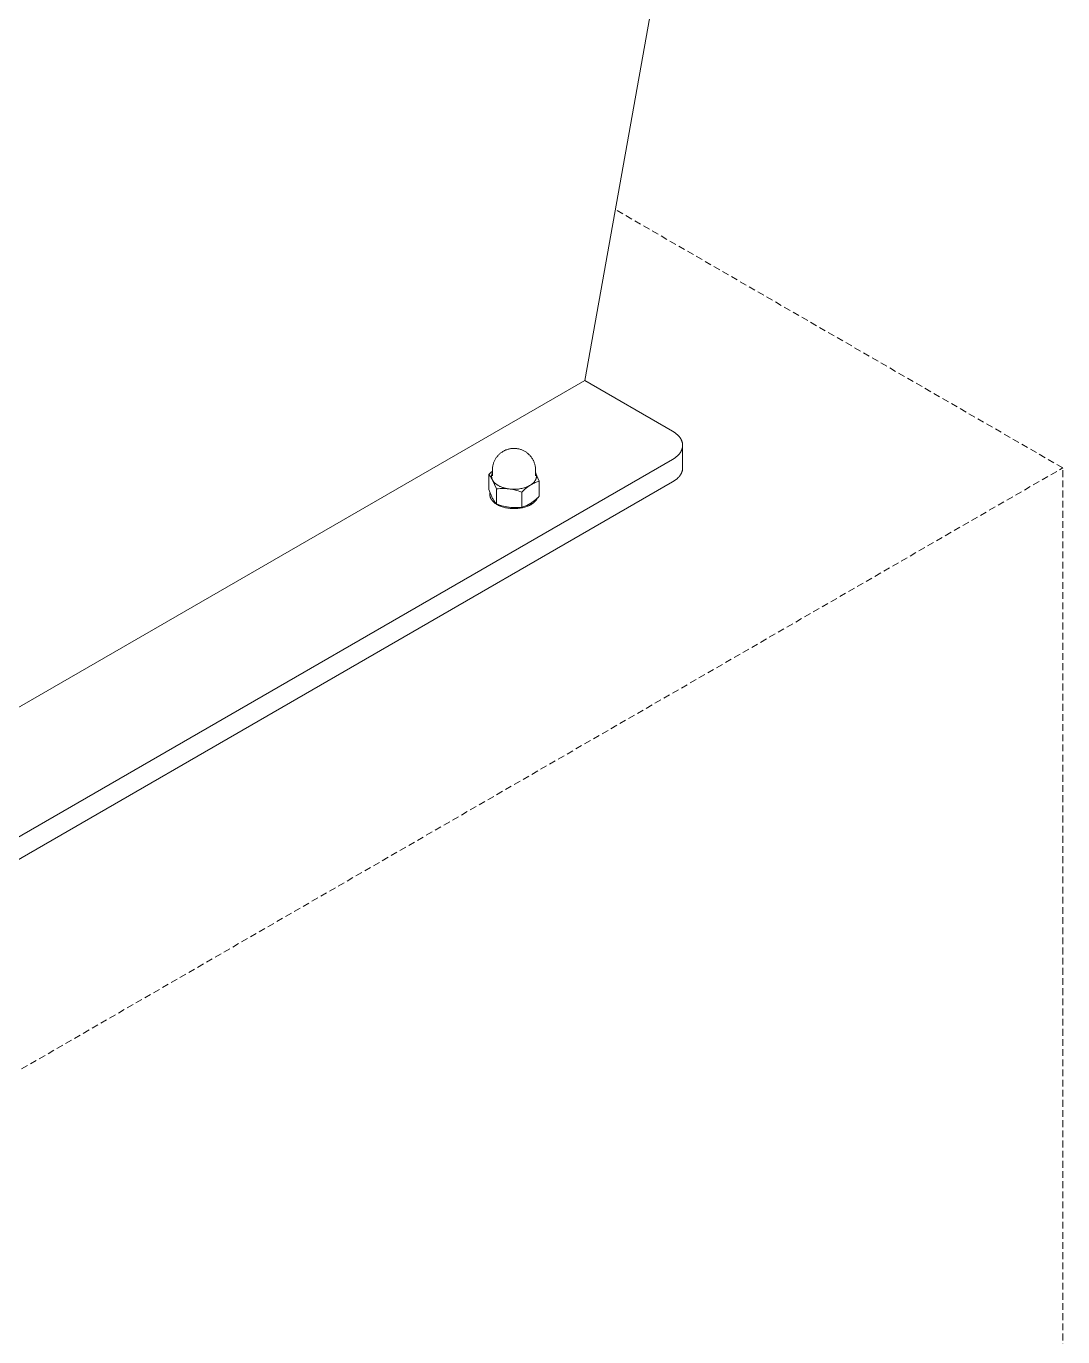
# Model space of a CAD drawing. Header units: millimetres. Extents: x -402 to 3954, y -41 to 3282.
# Drawn here: x 3759.5 to 3954, y 876.6 to 1122.4 of the extents above; entities that cross this region are included whole.
import ezdxf

# ---------------------------------------------------------------- set-up
doc = ezdxf.new("R2010")
doc.units = ezdxf.units.MM
doc.linetypes.add('HIDDEN', pattern=[1.905, 1.27, -0.635])
doc.layers.add('ZANO_R', color=7, linetype='Continuous', lineweight=0)
doc.layers.add('ZANO_R_przerywana', color=7, linetype='HIDDEN', lineweight=0)

msp = doc.modelspace()

# ---------------------------------------------------------------- linework, layer by layer
at = {"layer": 'ZANO_R'}
for p, q in [((3864.3, 1055.93), (3941.38, 1487.13)), ((3658.46, 937.09), (3864.3, 1055.93)), ((3880.77, 1046.43), (3864.3, 1055.93)), ((3880.77, 1046.43), (3880.87, 1046.37)), ((3880.87, 1046.37), (3880.97, 1046.31)), ((3880.97, 1046.31), (3881.07, 1046.24)), ((3881.07, 1046.24), (3881.16, 1046.18)), ((3881.16, 1046.18), (3881.26, 1046.11)), ((3881.26, 1046.11), (3881.35, 1046.04)), ((3881.35, 1046.04), (3881.44, 1045.97)), ((3881.44, 1045.97), (3881.53, 1045.9)), ((3881.53, 1045.9), (3881.61, 1045.83)), ((3881.61, 1045.83), (3881.69, 1045.75)), ((3881.69, 1045.75), (3881.77, 1045.68)), ((3881.77, 1045.68), (3881.85, 1045.6)), ((3881.85, 1045.6), (3881.93, 1045.52)), ((3881.93, 1045.52), (3882, 1045.44)), ((3882, 1045.44), (3882.07, 1045.35)), ((3882.07, 1045.35), (3882.13, 1045.27)), ((3882.13, 1045.27), (3882.19, 1045.18)), ((3882.19, 1045.18), (3882.25, 1045.1)), ((3882.25, 1045.1), (3882.28, 1045.05)), ((3882.28, 1045.05), (3882.31, 1045.01)), ((3882.31, 1045.01), (3882.33, 1044.96)), ((3882.33, 1044.96), (3882.36, 1044.92)), ((3882.36, 1044.92), (3882.38, 1044.87)), ((3882.38, 1044.87), (3882.41, 1044.83)), ((3882.41, 1044.83), (3882.43, 1044.78)), ((3882.43, 1044.78), (3882.45, 1044.74)), ((3848.47, 1042.29), (3848.58, 1042.37)), ((3848.58, 1042.37), (3848.69, 1042.46)), ((3848.69, 1042.46), (3848.8, 1042.53)), ((3848.8, 1042.53), (3848.92, 1042.61)), ((3848.92, 1042.61), (3849.04, 1042.68)), ((3849.04, 1042.68), (3849.16, 1042.74)), ((3849.16, 1042.74), (3849.28, 1042.81)), ((3849.28, 1042.81), (3849.41, 1042.86)), ((3849.41, 1042.86), (3849.53, 1042.92)), ((3849.53, 1042.92), (3849.66, 1042.97)), ((3849.66, 1042.97), (3849.79, 1043.01)), ((3849.79, 1043.01), (3849.92, 1043.05)), ((3849.92, 1043.05), (3850.06, 1043.09)), ((3850.06, 1043.09), (3850.19, 1043.12)), ((3850.19, 1043.12), (3850.33, 1043.14)), ((3850.33, 1043.14), (3850.46, 1043.17)), ((3850.46, 1043.17), (3850.6, 1043.18)), ((3850.6, 1043.18), (3850.73, 1043.2)), ((3850.73, 1043.2), (3850.87, 1043.2)), ((3850.87, 1043.2), (3851.01, 1043.21)), ((3851.01, 1043.21), (3851.15, 1043.21)), ((3851.15, 1043.21), (3851.28, 1043.2)), ((3851.28, 1043.2), (3851.42, 1043.19)), ((3851.42, 1043.19), (3851.56, 1043.17)), ((3851.56, 1043.17), (3851.7, 1043.15)), ((3851.7, 1043.15), (3851.83, 1043.13)), ((3851.83, 1043.13), (3851.97, 1043.1)), ((3851.97, 1043.1), (3852.1, 1043.06)), ((3852.1, 1043.06), (3852.24, 1043.03)), ((3852.24, 1043.03), (3852.37, 1042.98)), ((3852.37, 1042.98), (3852.5, 1042.93)), ((3852.5, 1042.93), (3852.63, 1042.88)), ((3852.63, 1042.88), (3852.75, 1042.82)), ((3852.75, 1042.82), (3852.88, 1042.76)), ((3852.88, 1042.76), (3853, 1042.7)), ((3853, 1042.7), (3853.12, 1042.63)), ((3853.12, 1042.63), (3853.24, 1042.56)), ((3853.24, 1042.56), (3853.35, 1042.48)), ((3853.35, 1042.48), (3853.47, 1042.4)), ((3853.47, 1042.4), (3853.57, 1042.31)), ((3853.57, 1042.31), (3853.68, 1042.22)), ((3882.19, 1042.39), (3882.13, 1042.3)), ((3882.25, 1042.47), (3882.19, 1042.39)), ((3882.28, 1042.52), (3882.25, 1042.47)), ((3882.31, 1042.56), (3882.28, 1042.52)), ((3882.33, 1042.61), (3882.31, 1042.56)), ((3882.36, 1042.65), (3882.33, 1042.61)), ((3882.38, 1042.7), (3882.36, 1042.65)), ((3882.41, 1042.74), (3882.38, 1042.7)), ((3882.43, 1042.79), (3882.41, 1042.74)), ((3882.45, 1042.83), (3882.43, 1042.79)), ((3882.45, 1044.74), (3882.47, 1044.69)), ((3882.47, 1042.88), (3882.45, 1042.83)), ((3882.47, 1044.69), (3882.49, 1044.64)), ((3882.49, 1042.93), (3882.47, 1042.88)), ((3882.49, 1044.64), (3882.51, 1044.6)), ((3882.51, 1042.97), (3882.49, 1042.93)), ((3882.51, 1044.6), (3882.53, 1044.55)), ((3882.53, 1043.02), (3882.51, 1042.97)), ((3882.53, 1044.55), (3882.54, 1044.5)), ((3882.54, 1043.07), (3882.53, 1043.02)), ((3882.54, 1044.5), (3882.56, 1044.46)), ((3882.56, 1043.11), (3882.54, 1043.07)), ((3882.56, 1044.46), (3882.57, 1044.41)), ((3882.57, 1043.16), (3882.56, 1043.11)), ((3882.57, 1044.41), (3882.59, 1044.36)), ((3882.59, 1043.21), (3882.57, 1043.16)), ((3882.59, 1044.36), (3882.6, 1044.31)), ((3882.6, 1043.26), (3882.59, 1043.21)), ((3882.6, 1044.31), (3882.61, 1044.27)), ((3882.61, 1043.3), (3882.6, 1043.26)), ((3882.61, 1044.27), (3882.62, 1044.22)), ((3882.62, 1043.35), (3882.61, 1043.3)), ((3882.62, 1044.22), (3882.63, 1044.17)), ((3882.63, 1043.4), (3882.62, 1043.35)), ((3882.63, 1044.17), (3882.64, 1044.12)), ((3882.64, 1043.45), (3882.63, 1043.4)), ((3882.64, 1044.12), (3882.65, 1044.08)), ((3882.65, 1043.5), (3882.64, 1043.45)), ((3882.65, 1044.08), (3882.65, 1044.03)), ((3882.65, 1044.03), (3882.66, 1043.98)), ((3882.66, 1043.59), (3882.65, 1043.54)), ((3882.65, 1043.54), (3882.65, 1043.5)), ((3882.66, 1043.98), (3882.66, 1043.93)), ((3882.66, 1043.93), (3882.66, 1043.88)), ((3882.66, 1043.88), (3882.66, 1043.83)), ((3882.66, 1043.83), (3882.66, 1043.79)), ((3882.66, 1043.79), (3882.66, 1043.74)), ((3882.66, 1043.74), (3882.66, 1039.56)), ((3882.66, 1043.74), (3882.66, 1043.69)), ((3882.66, 1043.69), (3882.66, 1043.64)), ((3882.66, 1043.64), (3882.66, 1043.59)), ((3684.07, 927.58), (3880.77, 1041.14)), ((3847.05, 1039.85), (3847.08, 1039.98)), ((3847.08, 1039.98), (3847.11, 1040.11)), ((3847.11, 1040.11), (3847.14, 1040.25)), ((3847.14, 1040.25), (3847.18, 1040.38)), ((3847.18, 1040.38), (3847.22, 1040.51)), ((3847.22, 1040.51), (3847.27, 1040.64)), ((3847.27, 1040.64), (3847.32, 1040.76)), ((3847.32, 1040.76), (3847.38, 1040.89)), ((3847.38, 1040.89), (3847.44, 1041.01)), ((3847.44, 1041.01), (3847.51, 1041.13)), ((3847.51, 1041.13), (3847.57, 1041.25)), ((3847.57, 1041.25), (3847.65, 1041.37)), ((3847.65, 1041.37), (3847.72, 1041.48)), ((3847.72, 1041.48), (3847.81, 1041.59)), ((3847.81, 1041.59), (3847.89, 1041.7)), ((3847.89, 1041.7), (3847.98, 1041.81)), ((3847.98, 1041.81), (3848.07, 1041.91)), ((3848.07, 1041.91), (3848.17, 1042.01)), ((3848.17, 1042.01), (3848.26, 1042.11)), ((3848.26, 1042.11), (3848.37, 1042.2)), ((3848.37, 1042.2), (3848.47, 1042.29)), ((3853.68, 1042.22), (3853.78, 1042.13)), ((3853.78, 1042.13), (3853.88, 1042.03)), ((3853.88, 1042.03), (3853.98, 1041.93)), ((3853.98, 1041.93), (3854.07, 1041.83)), ((3854.07, 1041.83), (3854.16, 1041.73)), ((3854.16, 1041.73), (3854.25, 1041.62)), ((3854.25, 1041.62), (3854.33, 1041.51)), ((3854.33, 1041.51), (3854.41, 1041.39)), ((3854.41, 1041.39), (3854.49, 1041.27)), ((3854.49, 1041.27), (3854.56, 1041.15)), ((3854.56, 1041.15), (3854.62, 1041.03)), ((3854.62, 1041.03), (3854.68, 1040.91)), ((3854.68, 1040.91), (3854.74, 1040.78)), ((3854.74, 1040.78), (3854.8, 1040.65)), ((3854.8, 1040.65), (3854.84, 1040.52)), ((3854.84, 1040.52), (3854.89, 1040.39)), ((3854.89, 1040.39), (3854.93, 1040.26)), ((3854.93, 1040.26), (3854.96, 1040.13)), ((3854.96, 1040.13), (3854.99, 1039.99)), ((3854.99, 1039.99), (3855.02, 1039.85)), ((3855.02, 1039.85), (3855.04, 1039.72)), ((3880.87, 1041.2), (3880.77, 1041.14)), ((3880.97, 1041.26), (3880.87, 1041.2)), ((3881.07, 1041.33), (3880.97, 1041.26)), ((3881.16, 1041.39), (3881.07, 1041.33)), ((3881.26, 1041.46), (3881.16, 1041.39)), ((3881.35, 1041.53), (3881.26, 1041.46)), ((3881.44, 1041.6), (3881.35, 1041.53)), ((3881.53, 1041.67), (3881.44, 1041.6)), ((3881.61, 1041.74), (3881.53, 1041.67)), ((3881.69, 1041.82), (3881.61, 1041.74)), ((3881.77, 1041.89), (3881.69, 1041.82)), ((3881.85, 1041.97), (3881.77, 1041.89)), ((3881.93, 1042.05), (3881.85, 1041.97)), ((3882, 1042.13), (3881.93, 1042.05)), ((3882.07, 1042.22), (3882, 1042.13)), ((3882.13, 1042.3), (3882.07, 1042.22)), ((3846.64, 1038.61), (3846.3, 1038.29)), ((3846.3, 1038.29), (3846.41, 1038.17)), ((3846.3, 1038.29), (3846.3, 1035.47)), ((3846.41, 1038.17), (3846.51, 1038.05)), ((3846.51, 1038.05), (3846.6, 1037.92)), ((3846.6, 1037.92), (3846.7, 1037.79)), ((3846.99, 1038.92), (3846.64, 1038.61)), ((3846.7, 1037.79), (3846.78, 1037.66)), ((3846.78, 1037.66), (3846.87, 1037.53)), ((3846.83, 1038.07), (3846.84, 1038.12)), ((3846.83, 1038.02), (3846.83, 1038.07)), ((3846.83, 1037.97), (3846.83, 1038.02)), ((3846.83, 1037.92), (3846.83, 1037.97)), ((3846.84, 1037.87), (3846.83, 1037.92)), ((3846.84, 1038.17), (3846.85, 1038.22)), ((3846.84, 1038.12), (3846.84, 1038.17)), ((3846.84, 1037.82), (3846.84, 1037.87)), ((3846.85, 1037.77), (3846.84, 1037.82)), ((3846.85, 1038.22), (3846.86, 1038.27)), ((3846.85, 1037.72), (3846.85, 1037.77)), ((3846.86, 1037.67), (3846.85, 1037.72)), ((3846.86, 1038.27), (3846.87, 1038.32)), ((3846.87, 1037.62), (3846.86, 1037.67)), ((3846.87, 1038.32), (3846.88, 1038.36)), ((3846.89, 1037.58), (3846.87, 1037.62)), ((3846.87, 1037.53), (3846.95, 1037.39)), ((3846.88, 1038.36), (3846.9, 1038.41)), ((3846.9, 1037.53), (3846.89, 1037.58)), ((3846.9, 1038.41), (3846.91, 1038.46)), ((3846.92, 1037.48), (3846.9, 1037.53)), ((3846.91, 1038.46), (3846.93, 1038.51)), ((3846.94, 1037.43), (3846.92, 1037.48)), ((3846.93, 1038.51), (3846.95, 1038.55)), ((3846.95, 1037.39), (3846.94, 1037.43)), ((3846.95, 1038.55), (3846.97, 1038.6)), ((3846.97, 1038.6), (3846.99, 1038.64)), ((3846.99, 1039.16), (3847, 1039.3)), ((3846.99, 1038.04), (3846.99, 1039.16)), ((3847, 1039.44), (3847.01, 1039.57)), ((3847, 1039.3), (3847, 1039.44)), ((3847.01, 1039.57), (3847.03, 1039.71)), ((3847.03, 1039.71), (3847.05, 1039.85)), ((3855.04, 1039.72), (3855.06, 1039.58)), ((3855.06, 1039.58), (3855.07, 1039.44)), ((3855.07, 1039.44), (3855.08, 1039.3)), ((3855.08, 1039.3), (3855.08, 1039.16)), ((3855.08, 1039.16), (3855.08, 1038.04)), ((3855.77, 1037.05), (3855.08, 1038.64)), ((3855.08, 1038.64), (3855.1, 1038.61)), ((3855.1, 1038.61), (3855.11, 1038.57)), ((3855.11, 1038.57), (3855.13, 1038.53)), ((3855.13, 1037.41), (3855.11, 1037.37)), ((3855.13, 1038.53), (3855.14, 1038.5)), ((3855.14, 1037.45), (3855.13, 1037.41)), ((3855.14, 1038.5), (3855.16, 1038.46)), ((3855.16, 1037.49), (3855.14, 1037.45)), ((3855.16, 1038.46), (3855.17, 1038.42)), ((3855.17, 1037.53), (3855.16, 1037.49)), ((3855.17, 1038.42), (3855.18, 1038.38)), ((3855.18, 1037.57), (3855.17, 1037.53)), ((3855.18, 1038.38), (3855.19, 1038.35)), ((3855.19, 1037.61), (3855.18, 1037.57)), ((3855.19, 1038.35), (3855.2, 1038.31)), ((3855.2, 1037.65), (3855.19, 1037.61)), ((3855.2, 1038.31), (3855.21, 1038.27)), ((3855.21, 1037.68), (3855.2, 1037.65)), ((3855.21, 1038.27), (3855.22, 1038.23)), ((3855.22, 1037.72), (3855.21, 1037.68)), ((3855.22, 1038.23), (3855.22, 1038.19)), ((3855.22, 1038.19), (3855.23, 1038.16)), ((3855.23, 1037.76), (3855.22, 1037.72)), ((3855.23, 1038.16), (3855.23, 1038.12)), ((3855.23, 1038.12), (3855.24, 1038.08)), ((3855.24, 1037.84), (3855.23, 1037.8)), ((3855.23, 1037.8), (3855.23, 1037.76)), ((3855.24, 1038.08), (3855.24, 1038.04)), ((3855.24, 1038.04), (3855.24, 1038)), ((3855.24, 1038), (3855.24, 1037.96)), ((3855.24, 1037.96), (3855.24, 1037.92)), ((3855.24, 1037.92), (3855.24, 1037.88)), ((3855.24, 1037.88), (3855.24, 1037.84)), ((3881.53, 1037.44), (3881.44, 1037.37)), ((3881.61, 1037.52), (3881.53, 1037.44)), ((3881.69, 1037.59), (3881.61, 1037.52)), ((3881.77, 1037.67), (3881.69, 1037.59)), ((3881.85, 1037.75), (3881.77, 1037.67)), ((3881.93, 1037.83), (3881.85, 1037.75)), ((3882, 1037.91), (3881.93, 1037.83)), ((3882.07, 1037.99), (3882, 1037.91)), ((3882.13, 1038.08), (3882.07, 1037.99)), ((3882.19, 1038.16), (3882.13, 1038.08)), ((3882.25, 1038.25), (3882.19, 1038.16)), ((3882.28, 1038.29), (3882.25, 1038.25)), ((3882.31, 1038.34), (3882.28, 1038.29)), ((3882.33, 1038.38), (3882.31, 1038.34)), ((3882.36, 1038.43), (3882.33, 1038.38)), ((3882.38, 1038.47), (3882.36, 1038.43)), ((3882.41, 1038.52), (3882.38, 1038.47)), ((3882.43, 1038.56), (3882.41, 1038.52)), ((3882.45, 1038.61), (3882.43, 1038.56)), ((3882.47, 1038.66), (3882.45, 1038.61)), ((3882.49, 1038.7), (3882.47, 1038.66)), ((3882.51, 1038.75), (3882.49, 1038.7)), ((3882.53, 1038.79), (3882.51, 1038.75)), ((3882.54, 1038.84), (3882.53, 1038.79)), ((3882.56, 1038.89), (3882.54, 1038.84)), ((3882.57, 1038.94), (3882.56, 1038.89)), ((3882.59, 1038.98), (3882.57, 1038.94)), ((3882.6, 1039.03), (3882.59, 1038.98)), ((3882.61, 1039.08), (3882.6, 1039.03)), ((3882.62, 1039.13), (3882.61, 1039.08)), ((3882.63, 1039.17), (3882.62, 1039.13)), ((3882.64, 1039.22), (3882.63, 1039.17)), ((3882.65, 1039.27), (3882.64, 1039.22)), ((3882.66, 1039.37), (3882.65, 1039.32)), ((3882.65, 1039.32), (3882.65, 1039.27)), ((3882.66, 1039.56), (3882.66, 1039.51)), ((3882.66, 1039.51), (3882.66, 1039.46)), ((3882.66, 1039.46), (3882.66, 1039.41)), ((3882.66, 1039.41), (3882.66, 1039.37)), ((3880.77, 1036.92), (3684.07, 923.36)), ((3847.02, 1033.82), (3846.3, 1035.47)), ((3846.95, 1037.39), (3847.02, 1037.25)), ((3846.98, 1037.34), (3846.95, 1037.39)), ((3847, 1037.3), (3846.98, 1037.34)), ((3847.02, 1037.25), (3847, 1037.3)), ((3847.02, 1037.25), (3847.74, 1035.61)), ((3847.04, 1037.22), (3847.02, 1037.25)), ((3847.06, 1037.18), (3847.04, 1037.22)), ((3847.09, 1037.15), (3847.06, 1037.18)), ((3847.11, 1037.11), (3847.09, 1037.15)), ((3847.13, 1037.07), (3847.11, 1037.11)), ((3847.16, 1037.04), (3847.13, 1037.07)), ((3847.18, 1037), (3847.16, 1037.04)), ((3847.21, 1036.97), (3847.18, 1037)), ((3847.24, 1036.93), (3847.21, 1036.97)), ((3847.27, 1036.9), (3847.24, 1036.93)), ((3847.3, 1036.86), (3847.27, 1036.9)), ((3847.33, 1036.83), (3847.3, 1036.86)), ((3847.37, 1036.79), (3847.33, 1036.83)), ((3847.4, 1036.76), (3847.37, 1036.79)), ((3847.44, 1036.72), (3847.4, 1036.76)), ((3847.47, 1036.69), (3847.44, 1036.72)), ((3847.51, 1036.65), (3847.47, 1036.69)), ((3847.55, 1036.62), (3847.51, 1036.65)), ((3847.63, 1036.55), (3847.55, 1036.62)), ((3847.71, 1036.49), (3847.63, 1036.55)), ((3847.8, 1036.43), (3847.71, 1036.49)), ((3847.74, 1035.61), (3848.08, 1035.64)), ((3847.74, 1032.79), (3847.74, 1035.61)), ((3847.89, 1036.37), (3847.8, 1036.43)), ((3847.98, 1036.31), (3847.89, 1036.37)), ((3848.08, 1036.25), (3847.98, 1036.31)), ((3848.18, 1036.19), (3848.08, 1036.25)), ((3848.08, 1035.64), (3848.42, 1035.67)), ((3848.29, 1036.14), (3848.18, 1036.19)), ((3848.4, 1036.09), (3848.29, 1036.14)), ((3848.51, 1036.04), (3848.4, 1036.09)), ((3848.42, 1035.67), (3848.76, 1035.68)), ((3848.62, 1035.99), (3848.51, 1036.04)), ((3848.74, 1035.94), (3848.62, 1035.99)), ((3848.86, 1035.9), (3848.74, 1035.94)), ((3848.76, 1035.68), (3849.1, 1035.68)), ((3848.98, 1035.86), (3848.86, 1035.9)), ((3849.1, 1035.82), (3848.98, 1035.86)), ((3849.22, 1035.79), (3849.1, 1035.82)), ((3849.1, 1035.68), (3849.44, 1035.67)), ((3849.35, 1035.75), (3849.22, 1035.79)), ((3849.47, 1035.72), (3849.35, 1035.75)), ((3849.44, 1035.67), (3849.77, 1035.64)), ((3849.6, 1035.69), (3849.47, 1035.72)), ((3849.73, 1035.67), (3849.6, 1035.69)), ((3849.85, 1035.65), (3849.73, 1035.67)), ((3849.77, 1035.64), (3850.11, 1035.61)), ((3849.98, 1035.63), (3849.85, 1035.65)), ((3850.11, 1035.61), (3849.98, 1035.63)), ((3850.11, 1035.61), (3850.46, 1035.55)), ((3850.33, 1035.58), (3850.11, 1035.61)), ((3850.55, 1035.56), (3850.33, 1035.58)), ((3850.46, 1035.55), (3850.8, 1035.49)), ((3850.76, 1035.54), (3850.55, 1035.56)), ((3850.98, 1035.54), (3850.76, 1035.54)), ((3850.8, 1035.49), (3851.14, 1035.41)), ((3851.2, 1035.54), (3850.98, 1035.54)), ((3851.14, 1035.41), (3851.48, 1035.32)), ((3851.42, 1035.55), (3851.2, 1035.54)), ((3851.64, 1035.56), (3851.42, 1035.55)), ((3851.48, 1035.32), (3851.82, 1035.22)), ((3851.85, 1035.59), (3851.64, 1035.56)), ((3851.82, 1035.22), (3852.15, 1035.11)), ((3852.07, 1035.62), (3851.85, 1035.59)), ((3852.29, 1035.66), (3852.07, 1035.62)), ((3852.15, 1035.11), (3852.48, 1034.99)), ((3852.5, 1035.7), (3852.29, 1035.66)), ((3852.48, 1034.99), (3852.7, 1035.2)), ((3852.48, 1032.17), (3852.48, 1034.99)), ((3852.71, 1035.76), (3852.5, 1035.7)), ((3852.7, 1035.2), (3852.92, 1035.41)), ((3852.92, 1035.82), (3852.71, 1035.76)), ((3853.13, 1035.88), (3852.92, 1035.82)), ((3852.92, 1035.41), (3853.15, 1035.61)), ((3853.33, 1035.96), (3853.13, 1035.88)), ((3853.15, 1035.61), (3853.39, 1035.8)), ((3853.54, 1036.04), (3853.33, 1035.96)), ((3853.39, 1035.8), (3853.63, 1035.98)), ((3853.74, 1036.13), (3853.54, 1036.04)), ((3853.63, 1035.98), (3853.87, 1036.16)), ((3853.93, 1036.23), (3853.74, 1036.13)), ((3853.87, 1036.16), (3854.13, 1036.33)), ((3854.13, 1036.33), (3853.93, 1036.23)), ((3854.13, 1036.33), (3854.3, 1036.43)), ((3854.21, 1036.38), (3854.13, 1036.33)), ((3854.3, 1036.44), (3854.21, 1036.38)), ((3854.3, 1036.43), (3854.47, 1036.53)), ((3854.38, 1036.5), (3854.3, 1036.44)), ((3854.46, 1036.56), (3854.38, 1036.5)), ((3854.53, 1036.62), (3854.46, 1036.56)), ((3854.47, 1036.53), (3854.65, 1036.62)), ((3854.6, 1036.69), (3854.53, 1036.62)), ((3854.64, 1036.72), (3854.6, 1036.69)), ((3854.67, 1036.76), (3854.64, 1036.72)), ((3854.65, 1036.62), (3854.83, 1036.71)), ((3854.71, 1036.79), (3854.67, 1036.76)), ((3854.74, 1036.82), (3854.71, 1036.79)), ((3854.77, 1036.86), (3854.74, 1036.82)), ((3854.8, 1036.89), (3854.77, 1036.86)), ((3854.83, 1036.93), (3854.8, 1036.89)), ((3854.86, 1036.96), (3854.83, 1036.93)), ((3854.83, 1036.71), (3855.02, 1036.79)), ((3854.89, 1037), (3854.86, 1036.96)), ((3854.91, 1037.04), (3854.89, 1037)), ((3854.94, 1037.07), (3854.91, 1037.04)), ((3854.96, 1037.11), (3854.94, 1037.07)), ((3854.99, 1037.15), (3854.96, 1037.11)), ((3855.01, 1037.18), (3854.99, 1037.15)), ((3855.03, 1037.22), (3855.01, 1037.18)), ((3855.02, 1036.79), (3855.2, 1036.87)), ((3855.05, 1037.26), (3855.03, 1037.22)), ((3855.07, 1037.3), (3855.05, 1037.26)), ((3855.09, 1037.33), (3855.07, 1037.3)), ((3855.11, 1037.37), (3855.09, 1037.33)), ((3855.2, 1036.87), (3855.39, 1036.93)), ((3855.39, 1036.93), (3855.58, 1037)), ((3855.58, 1037), (3855.77, 1037.05)), ((3855.77, 1034.23), (3855.77, 1037.05)), ((3880.87, 1036.98), (3880.77, 1036.92)), ((3880.97, 1037.04), (3880.87, 1036.98)), ((3881.07, 1037.1), (3880.97, 1037.04)), ((3881.16, 1037.17), (3881.07, 1037.1)), ((3881.26, 1037.23), (3881.16, 1037.17)), ((3881.35, 1037.3), (3881.26, 1037.23)), ((3881.44, 1037.37), (3881.35, 1037.3)), ((3846.51, 1034.66), (3846.52, 1034.7)), ((3846.51, 1034.62), (3846.51, 1034.66)), ((3846.51, 1034.58), (3846.51, 1034.62)), ((3846.51, 1034.55), (3846.51, 1034.58)), ((3846.51, 1034.51), (3846.51, 1034.55)), ((3846.51, 1034.47), (3846.51, 1034.51)), ((3846.51, 1034.43), (3846.51, 1034.47)), ((3846.52, 1034.39), (3846.51, 1034.43)), ((3846.52, 1034.74), (3846.53, 1034.78)), ((3846.52, 1034.7), (3846.52, 1034.74)), ((3846.52, 1034.35), (3846.52, 1034.39)), ((3846.53, 1034.31), (3846.52, 1034.35)), ((3846.53, 1034.82), (3846.54, 1034.85)), ((3846.53, 1034.78), (3846.53, 1034.82)), ((3846.53, 1034.28), (3846.53, 1034.31)), ((3846.54, 1034.24), (3846.53, 1034.28)), ((3846.55, 1034.2), (3846.54, 1034.24)), ((3846.56, 1034.16), (3846.55, 1034.2)), ((3846.57, 1034.12), (3846.56, 1034.16)), ((3846.58, 1034.08), (3846.57, 1034.12)), ((3846.59, 1034.05), (3846.58, 1034.08)), ((3846.6, 1034.01), (3846.59, 1034.05)), ((3846.62, 1033.97), (3846.6, 1034.01)), ((3846.63, 1033.93), (3846.62, 1033.97)), ((3846.65, 1033.9), (3846.63, 1033.93)), ((3846.66, 1033.86), (3846.65, 1033.9)), ((3846.68, 1033.82), (3846.66, 1033.86)), ((3846.7, 1033.79), (3846.68, 1033.82)), ((3846.72, 1033.75), (3846.7, 1033.79)), ((3846.74, 1033.72), (3846.72, 1033.75)), ((3846.76, 1033.68), (3846.74, 1033.72)), ((3846.78, 1033.64), (3846.76, 1033.68)), ((3846.81, 1033.61), (3846.78, 1033.64)), ((3846.83, 1033.57), (3846.81, 1033.61)), ((3846.85, 1033.54), (3846.83, 1033.57)), ((3846.88, 1033.51), (3846.85, 1033.54)), ((3846.91, 1033.47), (3846.88, 1033.51)), ((3846.93, 1033.44), (3846.91, 1033.47)), ((3846.96, 1033.4), (3846.93, 1033.44)), ((3846.99, 1033.37), (3846.96, 1033.4)), ((3847.05, 1033.31), (3846.99, 1033.37)), ((3847.1, 1033.68), (3847.02, 1033.82)), ((3847.11, 1033.24), (3847.05, 1033.31)), ((3847.18, 1033.55), (3847.1, 1033.68)), ((3847.17, 1033.18), (3847.11, 1033.24)), ((3847.24, 1033.12), (3847.17, 1033.18)), ((3847.26, 1033.41), (3847.18, 1033.55)), ((3847.3, 1033.06), (3847.24, 1033.12)), ((3847.35, 1033.28), (3847.26, 1033.41)), ((3847.37, 1033), (3847.3, 1033.06)), ((3847.44, 1033.15), (3847.35, 1033.28)), ((3847.45, 1032.95), (3847.37, 1033)), ((3847.54, 1033.03), (3847.44, 1033.15)), ((3847.52, 1032.89), (3847.45, 1032.95)), ((3847.6, 1032.84), (3847.52, 1032.89)), ((3847.64, 1032.91), (3847.54, 1033.03)), ((3847.68, 1032.79), (3847.6, 1032.84)), ((3847.74, 1032.79), (3847.64, 1032.91)), ((3847.75, 1032.74), (3847.68, 1032.79)), ((3848.07, 1032.67), (3847.74, 1032.79)), ((3847.83, 1032.69), (3847.75, 1032.74)), ((3847.8, 1032.71), (3847.8, 1032.77)), ((3847.83, 1032.69), (3847.9, 1032.73)), ((3847.91, 1032.65), (3847.83, 1032.69)), ((3847.98, 1032.61), (3847.91, 1032.65)), ((3848.06, 1032.57), (3847.98, 1032.61)), ((3848.14, 1032.53), (3848.06, 1032.57)), ((3848.4, 1032.56), (3848.07, 1032.67)), ((3848.22, 1032.5), (3848.14, 1032.53)), ((3848.3, 1032.46), (3848.22, 1032.5)), ((3848.74, 1032.46), (3848.4, 1032.56)), ((3853.42, 1032.51), (3853.24, 1032.43)), ((3853.6, 1032.6), (3853.42, 1032.51)), ((3853.78, 1032.69), (3853.6, 1032.6)), ((3853.86, 1032.5), (3853.77, 1032.46)), ((3853.95, 1032.79), (3853.78, 1032.69)), ((3853.94, 1032.53), (3853.86, 1032.5)), ((3854.02, 1032.57), (3853.94, 1032.53)), ((3854.13, 1032.9), (3853.95, 1032.79)), ((3854.01, 1032.82), (3854.24, 1032.69)), ((3854.09, 1032.61), (3854.02, 1032.57)), ((3854.17, 1032.65), (3854.09, 1032.61)), ((3854.38, 1033.06), (3854.13, 1032.9)), ((3854.24, 1032.69), (3854.17, 1032.65)), ((3854.34, 1032.75), (3854.24, 1032.69)), ((3854.27, 1032.99), (3854.27, 1032.71)), ((3854.43, 1032.81), (3854.34, 1032.75)), ((3854.63, 1033.24), (3854.38, 1033.06)), ((3854.53, 1032.88), (3854.43, 1032.81)), ((3854.62, 1032.94), (3854.53, 1032.88)), ((3854.71, 1033.01), (3854.62, 1032.94)), ((3854.87, 1033.43), (3854.63, 1033.24)), ((3854.79, 1033.08), (3854.71, 1033.01)), ((3854.84, 1033.12), (3854.79, 1033.08)), ((3854.88, 1033.16), (3854.84, 1033.12)), ((3855.1, 1033.62), (3854.87, 1033.43)), ((3854.92, 1033.19), (3854.88, 1033.16)), ((3854.96, 1033.23), (3854.92, 1033.19)), ((3854.99, 1033.27), (3854.96, 1033.23)), ((3855.03, 1033.31), (3854.99, 1033.27)), ((3855.07, 1033.35), (3855.03, 1033.31)), ((3855.1, 1033.39), (3855.07, 1033.35)), ((3855.33, 1033.81), (3855.1, 1033.62)), ((3855.14, 1033.43), (3855.1, 1033.39)), ((3855.17, 1033.47), (3855.14, 1033.43)), ((3855.2, 1033.51), (3855.17, 1033.47)), ((3855.23, 1033.56), (3855.2, 1033.51)), ((3855.26, 1033.6), (3855.23, 1033.56)), ((3855.29, 1033.64), (3855.26, 1033.6)), ((3855.31, 1033.68), (3855.29, 1033.64)), ((3855.34, 1033.73), (3855.31, 1033.68)), ((3855.56, 1034.02), (3855.33, 1033.81)), ((3855.36, 1033.77), (3855.34, 1033.73)), ((3855.39, 1033.82), (3855.36, 1033.77)), ((3855.41, 1033.86), (3855.39, 1033.82)), ((3855.43, 1033.91), (3855.41, 1033.86)), ((3855.77, 1034.23), (3855.56, 1034.02)), ((3848.38, 1032.42), (3848.3, 1032.46)), ((3848.47, 1032.39), (3848.38, 1032.42)), ((3848.65, 1032.32), (3848.47, 1032.39)), ((3848.84, 1032.26), (3848.65, 1032.32)), ((3849.08, 1032.37), (3848.74, 1032.46)), ((3849.04, 1032.2), (3848.84, 1032.26)), ((3849.24, 1032.14), (3849.04, 1032.2)), ((3849.42, 1032.29), (3849.08, 1032.37)), ((3849.45, 1032.09), (3849.24, 1032.14)), ((3849.77, 1032.23), (3849.42, 1032.29)), ((3849.66, 1032.05), (3849.45, 1032.09)), ((3849.88, 1032.01), (3849.66, 1032.05)), ((3850.11, 1032.17), (3849.77, 1032.23)), ((3850.11, 1031.98), (3849.88, 1032.01)), ((3850.45, 1032.14), (3850.11, 1032.17)), ((3850.34, 1031.96), (3850.11, 1031.98)), ((3850.57, 1031.94), (3850.34, 1031.96)), ((3850.79, 1032.11), (3850.45, 1032.14)), ((3850.8, 1031.93), (3850.57, 1031.94)), ((3851.13, 1032.1), (3850.79, 1032.11)), ((3851.04, 1031.93), (3850.8, 1031.93)), ((3851.27, 1031.93), (3851.04, 1031.93)), ((3851.46, 1032.1), (3851.13, 1032.1)), ((3851.5, 1031.94), (3851.27, 1031.93)), ((3851.8, 1032.11), (3851.46, 1032.1)), ((3851.74, 1031.96), (3851.5, 1031.94)), ((3851.96, 1031.98), (3851.74, 1031.96)), ((3852.14, 1032.14), (3851.8, 1032.11)), ((3852.19, 1032.01), (3851.96, 1031.98)), ((3852.48, 1032.17), (3852.14, 1032.14)), ((3852.41, 1032.05), (3852.19, 1032.01)), ((3852.63, 1032.09), (3852.41, 1032.05)), ((3852.67, 1032.23), (3852.48, 1032.17)), ((3852.84, 1032.14), (3852.63, 1032.09)), ((3852.86, 1032.29), (3852.67, 1032.23)), ((3853.04, 1032.2), (3852.84, 1032.14)), ((3853.05, 1032.36), (3852.86, 1032.29)), ((3853.23, 1032.26), (3853.04, 1032.2)), ((3853.24, 1032.43), (3853.05, 1032.36)), ((3853.42, 1032.32), (3853.23, 1032.26)), ((3853.6, 1032.39), (3853.42, 1032.32)), ((3853.69, 1032.42), (3853.6, 1032.39)), ((3853.77, 1032.46), (3853.69, 1032.42))]:
    msp.add_line(p, q, dxfattribs=at)
at = {"layer": 'ZANO_R_przerywana'}
for p, q in [((3953.96, 1039.56), (3870.04, 1088.01)), ((3679.5, 881.1), (3953.96, 1039.56)), ((3953.96, 828.28), (3953.96, 1039.56))]:
    msp.add_line(p, q, dxfattribs=at)

doc.saveas('drawing.dxf')
